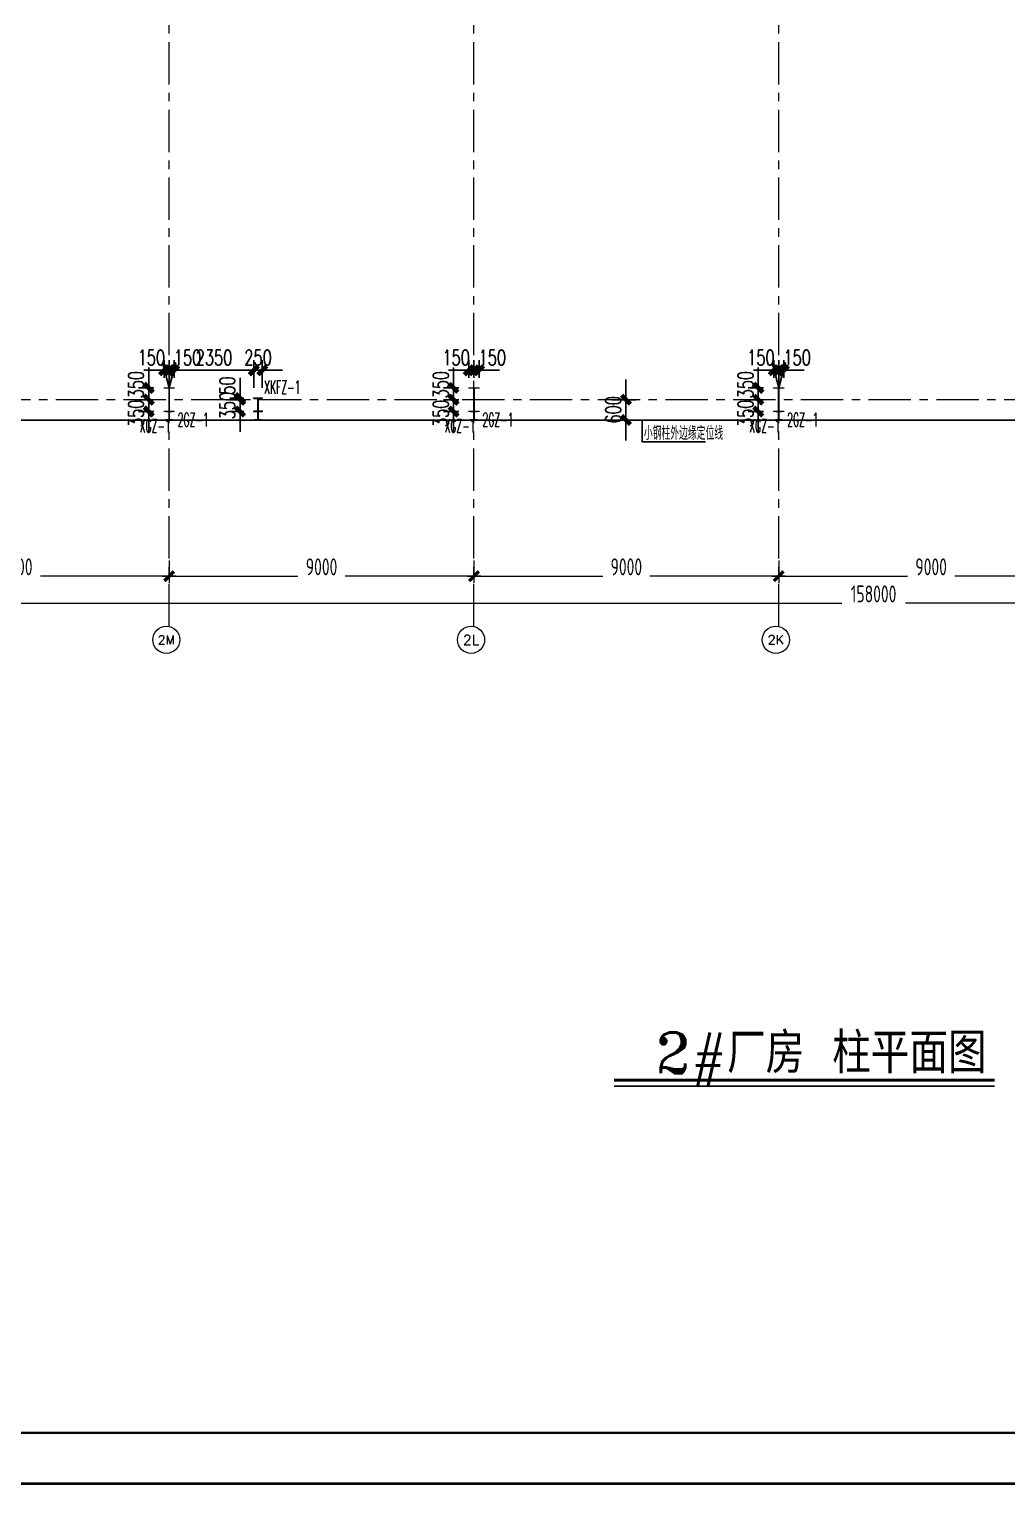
# Model space of a CAD drawing. Extents: x -1201378 to 2367219, y -619313 to 244905.
# Drawn here: x 113106 to 141979, y -96140 to -53156 of the extents above; entities that cross this region are included whole.
import ezdxf
from ezdxf.enums import TextEntityAlignment as Align

# ---------------------------------------------------------------- set-up
doc = ezdxf.new("R2010")
doc.units = 0
doc.header["$LTSCALE"] = 1000
doc.linetypes.add('CENTER', pattern=[2, 1.25, -0.25, 0.25, -0.25])
doc.linetypes.add('HIDDEN', pattern=[0.375, 0.25, -0.125])
doc.layers.get('0').update_dxf_attribs({"linetype": 'CONTINUOUS'})
doc.layers.get('Defpoints').update_dxf_attribs({"linetype": 'CONTINUOUS'})
for name, color, linetype in [('0-cxFrame', 155, 'CONTINUOUS'), ('A-AXIS-DP', 126, 'CONTINUOUS'), ('S-CJGC', 5, 'CONTINUOUS'), ('S-DIMZ', 115, 'CONTINUOUS'), ('S-SGJ', 21, 'CONTINUOUS'), ('S-SHAPE2', 165, 'HIDDEN'), ('S-TEXT', 21, 'CONTINUOUS')]:
    doc.layers.add(name, color=color, linetype=linetype)
for name, color, linetype, lineweight in [('0-cxText', 131, 'CONTINUOUS', 25), ('S-axis', 111, 'CONTINUOUS', 0), ('S-col', 2, 'CONTINUOUS', 0), ('S-dote', 5, 'CENTER', 0)]:
    doc.layers.add(name, color=color, linetype=linetype, lineweight=lineweight)
doc.styles.add('_TCH_AXIS', font='COMPLEX', dxfattribs={"bigfont": 'GBCBIG'})
doc.styles.add('cx_tuming', font='simhei.ttf')
doc.styles.add('cx_tuqian1', font='')
doc.styles.add('SS1', font='tj-romans1.shx', dxfattribs={"width": 0.7, "bigfont": 'tj-hztxt1.shx'})
doc.styles.add('TKZ1', font='tjromant.shx', dxfattribs={"width": 0.7, "bigfont": 'tjhts.shx'})
doc.styles.add('TSSD_Dimension', font='tssdeng.shx', dxfattribs={"width": 0.7, "bigfont": 'hztxt.shx'})
doc.styles.add('黑体', font='simhei.ttf', dxfattribs={"width": 0.8})
doc.styles.get('cx_tuqian1').set_extended_font_data('SimSun')
doc.dimstyles.new('S-150-ARCHI', dxfattribs={"dimscale": 150, "dimtxt": 3, "dimasz": 2, "dimexe": 2, "dimexo": 2, "dimgap": 1, "dimtad": 1, "dimdec": 0, "dimzin": 0, "dimdsep": 46, "dimtxsty": 'SS1', "dimblk1": 'TT', "dimblk2": 'TT', "dimsah": 1, "dimcen": 1, "dimclrd": 256, "dimclre": 256, "dimclrt": 256, "dimadec": 0, "dimazin": 0, "dimtfac": 1, "dimtdec": 0, "dimtix": 1, "dimtmove": 2, "dimatfit": 0, "dimldrblk": 'TT', "dimfxl": 2, "dimtolj": 1, "dimtzin": 0, "dimarcsym": 0})
doc.dimstyles.new('TSSD_200_200', dxfattribs={"dimtxt": 500, "dimasz": 200, "dimexe": 200, "dimexo": 500, "dimgap": 200, "dimtad": 1, "dimdec": 0, "dimzin": 0, "dimdsep": 46, "dimtxsty": 'TSSD_Dimension', "dimblk": 'ARCHTICK', "dimcen": 0, "dimdle": 200, "dimclrt": 7, "dimadec": 0, "dimazin": 0, "dimtfac": 1, "dimtdec": 0, "dimtix": 1, "dimtmove": 2, "dimatfit": 3, "dimfxl": 1, "dimtolj": 1, "dimtzin": 0, "dimarcsym": 0})

# ---------------------------------------------------------------- blocks, each defined once
blk = doc.blocks.new('_ArchTick')
at = {"color": 0, "linetype": 'ByBlock', "const_width": 0.5}
blk.add_lwpolyline([(-0.71, -0.71), (0.71, 0.71)], dxfattribs=at)
blk = doc.blocks.new('*D72')
at = {"layer": 'Defpoints', "color": 0, "transparency": 16777216}
for p in [(-191758, -268348), (-182758, -268348), (-182758, -269308)]:
    blk.add_point(p, dxfattribs=at)
at = {"layer": 'S-axis', "color": 0, "lineweight": -2, "transparency": 16777216}
for p, q in [((-191758, -268848), (-191758, -269508)), ((-182758, -268848), (-182758, -269508)), ((-191958, -269308), (-187957, -269308)), ((-182558, -269308), (-186560, -269308))]:
    blk.add_line(p, q, dxfattribs=at)
at = {"layer": 'S-axis', "color": 0, "lineweight": -2, "transparency": 16777216, "xscale": 200, "yscale": 200, "zscale": 200, "rotation": 180}
blk.add_blockref('_ArchTick', (-191758, -269308), dxfattribs=at)
at = {"layer": 'S-axis', "color": 0, "lineweight": -2, "transparency": 16777216, "xscale": 200, "yscale": 200, "zscale": 200}
blk.add_blockref('_ArchTick', (-182758, -269308), dxfattribs=at)
at = {"layer": 'S-axis', "color": 7, "transparency": 16777216, "insert": (-187258, -269033), "char_height": 500, "attachment_point": 5, "style": 'TSSD_Dimension'}
blk.add_mtext('\\A1;9000', dxfattribs=at)
blk = doc.blocks.new('*D73')
at = {"layer": 'Defpoints', "color": 0, "transparency": 16777216}
for p in [(-182758, -268348), (-173758, -268348), (-173758, -269308)]:
    blk.add_point(p, dxfattribs=at)
at = {"layer": 'S-axis', "color": 0, "lineweight": -2, "transparency": 16777216}
for p, q in [((-182758, -268848), (-182758, -269508)), ((-173758, -268848), (-173758, -269508)), ((-182958, -269308), (-178957, -269308)), ((-173558, -269308), (-177560, -269308))]:
    blk.add_line(p, q, dxfattribs=at)
at = {"layer": 'S-axis', "color": 0, "lineweight": -2, "transparency": 16777216, "xscale": 200, "yscale": 200, "zscale": 200, "rotation": 180}
blk.add_blockref('_ArchTick', (-182758, -269308), dxfattribs=at)
at = {"layer": 'S-axis', "color": 0, "lineweight": -2, "transparency": 16777216, "xscale": 200, "yscale": 200, "zscale": 200}
blk.add_blockref('_ArchTick', (-173758, -269308), dxfattribs=at)
at = {"layer": 'S-axis', "color": 7, "transparency": 16777216, "insert": (-178258, -269033), "char_height": 500, "attachment_point": 5, "style": 'TSSD_Dimension'}
blk.add_mtext('\\A1;9000', dxfattribs=at)
blk = doc.blocks.new('*D74')
at = {"layer": 'Defpoints', "color": 0, "transparency": 16777216}
for p in [(-173758, -268348), (-164758, -268348), (-164758, -269308)]:
    blk.add_point(p, dxfattribs=at)
at = {"layer": 'S-axis', "color": 0, "lineweight": -2, "transparency": 16777216}
for p, q in [((-173758, -268848), (-173758, -269508)), ((-164758, -268848), (-164758, -269508)), ((-173958, -269308), (-169957, -269308)), ((-164558, -269308), (-168560, -269308))]:
    blk.add_line(p, q, dxfattribs=at)
at = {"layer": 'S-axis', "color": 0, "lineweight": -2, "transparency": 16777216, "xscale": 200, "yscale": 200, "zscale": 200, "rotation": 180}
blk.add_blockref('_ArchTick', (-173758, -269308), dxfattribs=at)
at = {"layer": 'S-axis', "color": 0, "lineweight": -2, "transparency": 16777216, "xscale": 200, "yscale": 200, "zscale": 200}
blk.add_blockref('_ArchTick', (-164758, -269308), dxfattribs=at)
at = {"layer": 'S-axis', "color": 7, "transparency": 16777216, "insert": (-169258, -269033), "char_height": 500, "attachment_point": 5, "style": 'TSSD_Dimension'}
blk.add_mtext('\\A1;9000', dxfattribs=at)
blk = doc.blocks.new('*D75')
at = {"layer": 'Defpoints', "color": 0, "transparency": 16777216}
for p in [(-164758, -268348), (-155758, -268348), (-155758, -269308)]:
    blk.add_point(p, dxfattribs=at)
at = {"layer": 'S-axis', "color": 0, "lineweight": -2, "transparency": 16777216}
for p, q in [((-164758, -268848), (-164758, -269508)), ((-155758, -268848), (-155758, -269508)), ((-164958, -269308), (-160957, -269308)), ((-155558, -269308), (-159560, -269308))]:
    blk.add_line(p, q, dxfattribs=at)
at = {"layer": 'S-axis', "color": 0, "lineweight": -2, "transparency": 16777216, "xscale": 200, "yscale": 200, "zscale": 200, "rotation": 180}
blk.add_blockref('_ArchTick', (-164758, -269308), dxfattribs=at)
at = {"layer": 'S-axis', "color": 0, "lineweight": -2, "transparency": 16777216, "xscale": 200, "yscale": 200, "zscale": 200}
blk.add_blockref('_ArchTick', (-155758, -269308), dxfattribs=at)
at = {"layer": 'S-axis', "color": 7, "transparency": 16777216, "insert": (-160258, -269033), "char_height": 500, "attachment_point": 5, "style": 'TSSD_Dimension'}
blk.add_mtext('\\A1;9000', dxfattribs=at)
blk = doc.blocks.new('*D92')
at = {"layer": 'Defpoints', "color": 0, "transparency": 16777216}
for p in [(-240958, -268448), (-82958, -268448), (-82958, -270108)]:
    blk.add_point(p, dxfattribs=at)
at = {"layer": 'S-axis', "color": 0, "lineweight": -2, "transparency": 16777216}
for p, q in [((-240958, -268948), (-240958, -270308)), ((-82958, -268948), (-82958, -270308)), ((-241158, -270108), (-162899, -270108)), ((-82758, -270108), (-161018, -270108))]:
    blk.add_line(p, q, dxfattribs=at)
at = {"layer": 'S-axis', "color": 0, "lineweight": -2, "transparency": 16777216, "xscale": 200, "yscale": 200, "zscale": 200, "rotation": 180}
blk.add_blockref('_ArchTick', (-240958, -270108), dxfattribs=at)
at = {"layer": 'S-axis', "color": 0, "lineweight": -2, "transparency": 16777216, "xscale": 200, "yscale": 200, "zscale": 200}
blk.add_blockref('_ArchTick', (-82958, -270108), dxfattribs=at)
at = {"layer": 'S-axis', "color": 7, "transparency": 16777216, "insert": (-161958, -269833), "char_height": 500, "attachment_point": 5, "style": 'TSSD_Dimension'}
blk.add_mtext('\\A1;158000', dxfattribs=at)
blk = doc.blocks.new('nt66')
at = {"layer": 'S-col'}
blk.add_lwpolyline([(-195790, 766820), (-195490, 766820), (-195490, 766808), (-195636, 766808), (-195636, 766132), (-195490, 766132), (-195490, 766120), (-195790, 766120), (-195790, 766132), (-195644, 766132), (-195644, 766808), (-195790, 766808)], close=True, dxfattribs=at)
blk = doc.blocks.new('33333')
for p in [(-32214, -126400), (-23214, -126400), (-14214, -126400)]:
    blk.add_blockref('nt66', p)
blk = doc.blocks.new('TK22.A0 L(Dragon)')
at = {"layer": '0-cxFrame', "color": 7, "const_width": 0.5}
blk.add_lwpolyline([(0, 0), (-1486, 0), (-1486, 841), (0, 841)], close=True, dxfattribs=at)
at = {"layer": '0-cxFrame', "const_width": 0.5}
blk.add_lwpolyline([(-80, 10), (-1466, 10), (-1466, 831), (-80, 831)], close=True, dxfattribs=at)
at = {"style": '黑体', "flags": 4}
blk.add_attdef('图幅', text='', height=3.3, dxfattribs=at).set_placement((-40, 3), align=Align.RIGHT)
at = {"layer": '0-cxText', "flags": 4}
for tag, height, style, p in [('建设单位', 3.5, 'cx_tuming', (-45, 240)), ('项目名称', 3.5, 'cx_tuming', (-45, 210)), ('子项名称', 3.5, 'cx_tuming', (-45, 180)), ('工程编号', 3.3, 'cx_tuqian1', (-35, 165)), ('图名1', 3.5, 'cx_tuming', (-45, 87)), ('图名2', 3.5, 'cx_tuming', (-45, 79)), ('图名3', 3.5, 'cx_tuming', (-45, 71)), ('出图日期', 3.3, 'cx_tuqian1', (-39, 60)), ('专业', 3.3, 'cx_tuqian1', (-55, 52)), ('图号', 3.3, 'cx_tuqian1', (-55, 44)), ('版次', 3.3, 'cx_tuqian1', (-20, 44))]:
    blk.add_attdef(tag, text='', height=height, dxfattribs=dict(at, style=style)).set_placement(p, align=Align.MIDDLE)
at = {"layer": 'Defpoints', "color": 6, "flags": 4}
for tag, height, style, p in [('tufu', 3.3, '黑体', (-12, 12)), ('dwfname', 4, 'cx_tuqian1', (-80, 3))]:
    blk.add_attdef(tag, text='', height=height, dxfattribs=dict(at, style=style)).set_placement(p, align=Align.RIGHT)
blk = doc.blocks.new('TT')
blk.add_line((-0.97, 0), (0.97, 0))
at = {"const_width": 0.45}
blk.add_lwpolyline([(-0.44, -0.44), (0.44, 0.44)], dxfattribs=at)
blk = doc.blocks.new('*D4345')
at = {"layer": 'Defpoints', "color": 0, "transparency": 16777216}
for p in [(117242, -63230), (117242, -63748), (117392, -63748)]:
    blk.add_point(p, dxfattribs=at)
at = {"layer": 'S-DIMZ', "lineweight": -2, "transparency": 16777216}
for p, q in [((117242, -63448), (117242, -62930)), ((117392, -63448), (117392, -62930)), ((116942, -63230), (116642, -63230)), ((117392, -63230), (117242, -63230)), ((117692, -63230), (117992, -63230))]:
    blk.add_line(p, q, dxfattribs=at)
at = {"layer": 'S-DIMZ', "lineweight": -2, "transparency": 16777216, "xscale": 300, "yscale": 300, "zscale": 300}
blk.add_blockref('TT', (117242, -63230), dxfattribs=at)
at = {"layer": 'S-DIMZ', "lineweight": -2, "transparency": 16777216, "xscale": 300, "yscale": 300, "zscale": 300, "rotation": 180}
blk.add_blockref('TT', (117392, -63230), dxfattribs=at)
at = {"layer": 'S-DIMZ', "transparency": 16777216, "insert": (117785, -62855), "char_height": 450, "attachment_point": 5, "style": 'SS1'}
blk.add_mtext('\\A1;150', dxfattribs=at)
blk = doc.blocks.new('*D4346')
at = {"layer": 'Defpoints', "color": 0, "transparency": 16777216}
for p in [(117092, -63230), (117092, -63748), (117242, -63748)]:
    blk.add_point(p, dxfattribs=at)
at = {"layer": 'S-DIMZ', "lineweight": -2, "transparency": 16777216}
for p, q in [((117092, -63448), (117092, -62930)), ((117242, -63448), (117242, -62930)), ((116792, -63230), (116492, -63230)), ((117242, -63230), (117092, -63230)), ((117542, -63230), (117842, -63230))]:
    blk.add_line(p, q, dxfattribs=at)
at = {"layer": 'S-DIMZ', "lineweight": -2, "transparency": 16777216, "xscale": 300, "yscale": 300, "zscale": 300}
blk.add_blockref('TT', (117092, -63230), dxfattribs=at)
at = {"layer": 'S-DIMZ', "lineweight": -2, "transparency": 16777216, "xscale": 300, "yscale": 300, "zscale": 300, "rotation": 180}
blk.add_blockref('TT', (117242, -63230), dxfattribs=at)
at = {"layer": 'S-DIMZ', "transparency": 16777216, "insert": (116716, -62855), "char_height": 450, "attachment_point": 5, "style": 'SS1'}
blk.add_mtext('\\A1;150', dxfattribs=at)
blk = doc.blocks.new('*D4347')
at = {"layer": 'Defpoints', "color": 0, "transparency": 16777216}
for p in [(117092, -63748), (116638, -64098), (117092, -64098)]:
    blk.add_point(p, dxfattribs=at)
at = {"layer": 'S-DIMZ', "lineweight": -2, "transparency": 16777216}
for p, q in [((116638, -63448), (116638, -63148)), ((116792, -63748), (116338, -63748)), ((116638, -63748), (116638, -64098)), ((116792, -64098), (116338, -64098)), ((116638, -64398), (116638, -64698))]:
    blk.add_line(p, q, dxfattribs=at)
at = {"layer": 'S-DIMZ', "lineweight": -2, "transparency": 16777216, "xscale": 300, "yscale": 300, "zscale": 300}
for p, rotation in [((116638, -63748), 270), ((116638, -64098), 90)]:
    blk.add_blockref('TT', p, dxfattribs=dict(at, rotation=rotation))
at = {"layer": 'S-DIMZ', "transparency": 16777216, "insert": (116263, -63655), "char_height": 450, "attachment_point": 5, "rotation": 90, "style": 'SS1'}
blk.add_mtext('\\A1;350', dxfattribs=at)
blk = doc.blocks.new('*D4348')
at = {"layer": 'Defpoints', "color": 0, "transparency": 16777216}
for p in [(116638, -64448), (117092, -64098), (117092, -64448)]:
    blk.add_point(p, dxfattribs=at)
at = {"layer": 'S-DIMZ', "lineweight": -2, "transparency": 16777216}
for p, q in [((116638, -63798), (116638, -63498)), ((116792, -64098), (116338, -64098)), ((116792, -64448), (116338, -64448)), ((116638, -64098), (116638, -64448)), ((116638, -64748), (116638, -65048))]:
    blk.add_line(p, q, dxfattribs=at)
at = {"layer": 'S-DIMZ', "lineweight": -2, "transparency": 16777216, "xscale": 300, "yscale": 300, "zscale": 300}
for p, rotation in [((116638, -64098), 270), ((116638, -64448), 90)]:
    blk.add_blockref('TT', p, dxfattribs=dict(at, rotation=rotation))
at = {"layer": 'S-DIMZ', "transparency": 16777216, "insert": (116263, -64502), "char_height": 450, "attachment_point": 5, "rotation": 90, "style": 'SS1'}
blk.add_mtext('\\A1;350', dxfattribs=at)
blk = doc.blocks.new('*D4349')
at = {"layer": 'Defpoints', "color": 0, "transparency": 16777216}
for p in [(126242, -63230), (126242, -63748), (126392, -63748)]:
    blk.add_point(p, dxfattribs=at)
at = {"layer": 'S-DIMZ', "lineweight": -2, "transparency": 16777216}
for p, q in [((126242, -63448), (126242, -62930)), ((126392, -63448), (126392, -62930)), ((125942, -63230), (125642, -63230)), ((126392, -63230), (126242, -63230)), ((126692, -63230), (126992, -63230))]:
    blk.add_line(p, q, dxfattribs=at)
at = {"layer": 'S-DIMZ', "lineweight": -2, "transparency": 16777216, "xscale": 300, "yscale": 300, "zscale": 300}
blk.add_blockref('TT', (126242, -63230), dxfattribs=at)
at = {"layer": 'S-DIMZ', "lineweight": -2, "transparency": 16777216, "xscale": 300, "yscale": 300, "zscale": 300, "rotation": 180}
blk.add_blockref('TT', (126392, -63230), dxfattribs=at)
at = {"layer": 'S-DIMZ', "transparency": 16777216, "insert": (126785, -62855), "char_height": 450, "attachment_point": 5, "style": 'SS1'}
blk.add_mtext('\\A1;150', dxfattribs=at)
blk = doc.blocks.new('*D4350')
at = {"layer": 'Defpoints', "color": 0, "transparency": 16777216}
for p in [(126092, -63230), (126092, -63748), (126242, -63748)]:
    blk.add_point(p, dxfattribs=at)
at = {"layer": 'S-DIMZ', "lineweight": -2, "transparency": 16777216}
for p, q in [((126092, -63448), (126092, -62930)), ((126242, -63448), (126242, -62930)), ((125792, -63230), (125492, -63230)), ((126242, -63230), (126092, -63230)), ((126542, -63230), (126842, -63230))]:
    blk.add_line(p, q, dxfattribs=at)
at = {"layer": 'S-DIMZ', "lineweight": -2, "transparency": 16777216, "xscale": 300, "yscale": 300, "zscale": 300}
blk.add_blockref('TT', (126092, -63230), dxfattribs=at)
at = {"layer": 'S-DIMZ', "lineweight": -2, "transparency": 16777216, "xscale": 300, "yscale": 300, "zscale": 300, "rotation": 180}
blk.add_blockref('TT', (126242, -63230), dxfattribs=at)
at = {"layer": 'S-DIMZ', "transparency": 16777216, "insert": (125716, -62855), "char_height": 450, "attachment_point": 5, "style": 'SS1'}
blk.add_mtext('\\A1;150', dxfattribs=at)
blk = doc.blocks.new('*D4351')
at = {"layer": 'Defpoints', "color": 0, "transparency": 16777216}
for p in [(126092, -63748), (125638, -64098), (126092, -64098)]:
    blk.add_point(p, dxfattribs=at)
at = {"layer": 'S-DIMZ', "lineweight": -2, "transparency": 16777216}
for p, q in [((125638, -63448), (125638, -63148)), ((125792, -63748), (125338, -63748)), ((125638, -63748), (125638, -64098)), ((125792, -64098), (125338, -64098)), ((125638, -64398), (125638, -64698))]:
    blk.add_line(p, q, dxfattribs=at)
at = {"layer": 'S-DIMZ', "lineweight": -2, "transparency": 16777216, "xscale": 300, "yscale": 300, "zscale": 300}
for p, rotation in [((125638, -63748), 270), ((125638, -64098), 90)]:
    blk.add_blockref('TT', p, dxfattribs=dict(at, rotation=rotation))
at = {"layer": 'S-DIMZ', "transparency": 16777216, "insert": (125263, -63655), "char_height": 450, "attachment_point": 5, "rotation": 90, "style": 'SS1'}
blk.add_mtext('\\A1;350', dxfattribs=at)
blk = doc.blocks.new('*D4352')
at = {"layer": 'Defpoints', "color": 0, "transparency": 16777216}
for p in [(125638, -64448), (126092, -64098), (126092, -64448)]:
    blk.add_point(p, dxfattribs=at)
at = {"layer": 'S-DIMZ', "lineweight": -2, "transparency": 16777216}
for p, q in [((125638, -63798), (125638, -63498)), ((125792, -64098), (125338, -64098)), ((125792, -64448), (125338, -64448)), ((125638, -64098), (125638, -64448)), ((125638, -64748), (125638, -65048))]:
    blk.add_line(p, q, dxfattribs=at)
at = {"layer": 'S-DIMZ', "lineweight": -2, "transparency": 16777216, "xscale": 300, "yscale": 300, "zscale": 300}
for p, rotation in [((125638, -64098), 270), ((125638, -64448), 90)]:
    blk.add_blockref('TT', p, dxfattribs=dict(at, rotation=rotation))
at = {"layer": 'S-DIMZ', "transparency": 16777216, "insert": (125263, -64502), "char_height": 450, "attachment_point": 5, "rotation": 90, "style": 'SS1'}
blk.add_mtext('\\A1;350', dxfattribs=at)
blk = doc.blocks.new('*D4353')
at = {"layer": 'Defpoints', "color": 0, "transparency": 16777216}
for p in [(135242, -63230), (135242, -63748), (135392, -63748)]:
    blk.add_point(p, dxfattribs=at)
at = {"layer": 'S-DIMZ', "lineweight": -2, "transparency": 16777216}
for p, q in [((135242, -63448), (135242, -62930)), ((135392, -63448), (135392, -62930)), ((134942, -63230), (134642, -63230)), ((135392, -63230), (135242, -63230)), ((135692, -63230), (135992, -63230))]:
    blk.add_line(p, q, dxfattribs=at)
at = {"layer": 'S-DIMZ', "lineweight": -2, "transparency": 16777216, "xscale": 300, "yscale": 300, "zscale": 300}
blk.add_blockref('TT', (135242, -63230), dxfattribs=at)
at = {"layer": 'S-DIMZ', "lineweight": -2, "transparency": 16777216, "xscale": 300, "yscale": 300, "zscale": 300, "rotation": 180}
blk.add_blockref('TT', (135392, -63230), dxfattribs=at)
at = {"layer": 'S-DIMZ', "transparency": 16777216, "insert": (135785, -62855), "char_height": 450, "attachment_point": 5, "style": 'SS1'}
blk.add_mtext('\\A1;150', dxfattribs=at)
blk = doc.blocks.new('*D4354')
at = {"layer": 'Defpoints', "color": 0, "transparency": 16777216}
for p in [(135092, -63230), (135092, -63748), (135242, -63748)]:
    blk.add_point(p, dxfattribs=at)
at = {"layer": 'S-DIMZ', "lineweight": -2, "transparency": 16777216}
for p, q in [((135092, -63448), (135092, -62930)), ((135242, -63448), (135242, -62930)), ((134792, -63230), (134492, -63230)), ((135242, -63230), (135092, -63230)), ((135542, -63230), (135842, -63230))]:
    blk.add_line(p, q, dxfattribs=at)
at = {"layer": 'S-DIMZ', "lineweight": -2, "transparency": 16777216, "xscale": 300, "yscale": 300, "zscale": 300}
blk.add_blockref('TT', (135092, -63230), dxfattribs=at)
at = {"layer": 'S-DIMZ', "lineweight": -2, "transparency": 16777216, "xscale": 300, "yscale": 300, "zscale": 300, "rotation": 180}
blk.add_blockref('TT', (135242, -63230), dxfattribs=at)
at = {"layer": 'S-DIMZ', "transparency": 16777216, "insert": (134716, -62855), "char_height": 450, "attachment_point": 5, "style": 'SS1'}
blk.add_mtext('\\A1;150', dxfattribs=at)
blk = doc.blocks.new('*D4355')
at = {"layer": 'Defpoints', "color": 0, "transparency": 16777216}
for p in [(135092, -63748), (134638, -64098), (135092, -64098)]:
    blk.add_point(p, dxfattribs=at)
at = {"layer": 'S-DIMZ', "lineweight": -2, "transparency": 16777216}
for p, q in [((134638, -63448), (134638, -63148)), ((134792, -63748), (134338, -63748)), ((134638, -63748), (134638, -64098)), ((134792, -64098), (134338, -64098)), ((134638, -64398), (134638, -64698))]:
    blk.add_line(p, q, dxfattribs=at)
at = {"layer": 'S-DIMZ', "lineweight": -2, "transparency": 16777216, "xscale": 300, "yscale": 300, "zscale": 300}
for p, rotation in [((134638, -63748), 270), ((134638, -64098), 90)]:
    blk.add_blockref('TT', p, dxfattribs=dict(at, rotation=rotation))
at = {"layer": 'S-DIMZ', "transparency": 16777216, "insert": (134263, -63655), "char_height": 450, "attachment_point": 5, "rotation": 90, "style": 'SS1'}
blk.add_mtext('\\A1;350', dxfattribs=at)
blk = doc.blocks.new('*D4356')
at = {"layer": 'Defpoints', "color": 0, "transparency": 16777216}
for p in [(134638, -64448), (135092, -64098), (135092, -64448)]:
    blk.add_point(p, dxfattribs=at)
at = {"layer": 'S-DIMZ', "lineweight": -2, "transparency": 16777216}
for p, q in [((134638, -63798), (134638, -63498)), ((134792, -64098), (134338, -64098)), ((134792, -64448), (134338, -64448)), ((134638, -64098), (134638, -64448)), ((134638, -64748), (134638, -65048))]:
    blk.add_line(p, q, dxfattribs=at)
at = {"layer": 'S-DIMZ', "lineweight": -2, "transparency": 16777216, "xscale": 300, "yscale": 300, "zscale": 300}
for p, rotation in [((134638, -64098), 270), ((134638, -64448), 90)]:
    blk.add_blockref('TT', p, dxfattribs=dict(at, rotation=rotation))
at = {"layer": 'S-DIMZ', "transparency": 16777216, "insert": (134263, -64502), "char_height": 450, "attachment_point": 5, "rotation": 90, "style": 'SS1'}
blk.add_mtext('\\A1;350', dxfattribs=at)
blk = doc.blocks.new('*D6480')
at = {"layer": 'Defpoints', "color": 0, "transparency": 16777216}
for p in [(130012, -64098), (130730, -64098), (130012, -64698)]:
    blk.add_point(p, dxfattribs=at)
at = {"layer": 'S-SGJ', "lineweight": -2, "transparency": 16777216}
for p, q in [((130730, -63798), (130730, -63498)), ((130312, -64098), (131030, -64098)), ((130730, -64698), (130730, -64098)), ((130312, -64698), (131030, -64698)), ((130730, -64998), (130730, -65298))]:
    blk.add_line(p, q, dxfattribs=at)
at = {"layer": 'S-SGJ', "lineweight": -2, "transparency": 16777216, "xscale": 300, "yscale": 300, "zscale": 300}
for p, rotation in [((130730, -64098), 270), ((130730, -64698), 90)]:
    blk.add_blockref('TT', p, dxfattribs=dict(at, rotation=rotation))
at = {"layer": 'S-SGJ', "transparency": 16777216, "insert": (130355, -64398), "char_height": 450, "attachment_point": 5, "rotation": 90, "style": 'SS1'}
blk.add_mtext('\\A1;600', dxfattribs=at)
blk = doc.blocks.new('S-CJGC')
at = {"layer": 'S-CJGC'}
for p, q in [((-131, -119), (0, 381)), ((131, -119), (0, 381)), ((0, 381), (0, 0)), ((0, 0), (-131, -119)), ((0, 0), (131, -119))]:
    blk.add_line(p, q, dxfattribs=at)
blk.add_solid([(131, -119), (0, 0), (0, 381)], dxfattribs=at)
blk = doc.blocks.new('*D6722')
at = {"layer": 'Defpoints', "color": 0, "transparency": 16777216}
for p in [(119742, -63230), (117392, -63748), (119742, -64048)]:
    blk.add_point(p, dxfattribs=at)
at = {"layer": 'S-DIMZ', "lineweight": -2, "transparency": 16777216}
for p, q in [((117392, -63448), (117392, -62930)), ((119742, -63748), (119742, -62930)), ((117692, -63230), (119442, -63230))]:
    blk.add_line(p, q, dxfattribs=at)
at = {"layer": 'S-DIMZ', "lineweight": -2, "transparency": 16777216, "xscale": 300, "yscale": 300, "zscale": 300, "rotation": 180}
blk.add_blockref('TT', (117392, -63230), dxfattribs=at)
at = {"layer": 'S-DIMZ', "lineweight": -2, "transparency": 16777216, "xscale": 300, "yscale": 300, "zscale": 300}
blk.add_blockref('TT', (119742, -63230), dxfattribs=at)
at = {"layer": 'S-DIMZ', "transparency": 16777216, "insert": (118567, -62855), "char_height": 450, "attachment_point": 5, "style": 'SS1'}
blk.add_mtext('\\A1;2350', dxfattribs=at)
blk = doc.blocks.new('*D6723')
at = {"layer": 'Defpoints', "color": 0, "transparency": 16777216}
for p in [(119992, -63230), (119742, -64048), (119992, -64048)]:
    blk.add_point(p, dxfattribs=at)
at = {"layer": 'S-DIMZ', "lineweight": -2, "transparency": 16777216}
for p, q in [((119742, -63748), (119742, -62930)), ((119992, -63748), (119992, -62930)), ((119442, -63230), (119142, -63230)), ((119742, -63230), (119992, -63230)), ((120292, -63230), (120592, -63230))]:
    blk.add_line(p, q, dxfattribs=at)
at = {"layer": 'S-DIMZ', "lineweight": -2, "transparency": 16777216, "xscale": 300, "yscale": 300, "zscale": 300}
blk.add_blockref('TT', (119742, -63230), dxfattribs=at)
at = {"layer": 'S-DIMZ', "lineweight": -2, "transparency": 16777216, "xscale": 300, "yscale": 300, "zscale": 300, "rotation": 180}
blk.add_blockref('TT', (119992, -63230), dxfattribs=at)
at = {"layer": 'S-DIMZ', "transparency": 16777216, "insert": (119867, -62855), "char_height": 450, "attachment_point": 5, "style": 'SS1'}
blk.add_mtext('\\A1;250', dxfattribs=at)
blk = doc.blocks.new('*D6724')
at = {"layer": 'Defpoints', "color": 0, "transparency": 16777216}
for p in [(119335, -64098), (119742, -64048), (119742, -64098)]:
    blk.add_point(p, dxfattribs=at)
at = {"layer": 'S-DIMZ', "lineweight": -2, "transparency": 16777216}
for p, q in [((119335, -63748), (119335, -63448)), ((119442, -64048), (119035, -64048)), ((119442, -64098), (119035, -64098)), ((119335, -64048), (119335, -64098)), ((119335, -64398), (119335, -64698))]:
    blk.add_line(p, q, dxfattribs=at)
at = {"layer": 'S-DIMZ', "lineweight": -2, "transparency": 16777216, "xscale": 300, "yscale": 300, "zscale": 300}
for p, rotation in [((119335, -64048), 270), ((119335, -64098), 90)]:
    blk.add_blockref('TT', p, dxfattribs=dict(at, rotation=rotation))
at = {"layer": 'S-DIMZ', "transparency": 16777216, "insert": (118960, -63681), "char_height": 450, "attachment_point": 5, "rotation": 90, "style": 'SS1'}
blk.add_mtext('\\A1;50', dxfattribs=at)
blk = doc.blocks.new('*D6725')
at = {"layer": 'Defpoints', "color": 0, "transparency": 16777216}
for p in [(119335, -64448), (119742, -64098), (119742, -64448)]:
    blk.add_point(p, dxfattribs=at)
at = {"layer": 'S-DIMZ', "lineweight": -2, "transparency": 16777216}
for p, q in [((119335, -63798), (119335, -63498)), ((119442, -64098), (119035, -64098)), ((119442, -64448), (119035, -64448)), ((119335, -64098), (119335, -64448)), ((119335, -64748), (119335, -65048))]:
    blk.add_line(p, q, dxfattribs=at)
at = {"layer": 'S-DIMZ', "lineweight": -2, "transparency": 16777216, "xscale": 300, "yscale": 300, "zscale": 300}
for p, rotation in [((119335, -64098), 270), ((119335, -64448), 90)]:
    blk.add_blockref('TT', p, dxfattribs=dict(at, rotation=rotation))
at = {"layer": 'S-DIMZ', "transparency": 16777216, "insert": (118960, -64273), "char_height": 450, "attachment_point": 5, "rotation": 90, "style": 'SS1'}
blk.add_mtext('\\A1;350', dxfattribs=at)
blk = doc.blocks.new('2#轴网')
at = {"layer": 'S-axis'}
for centre in [(-182843.4, -271187), (-173843.4, -271187), (-164843.4, -271187)]:
    blk.add_circle(centre, 400, dxfattribs=at)
at = {"layer": 'S-dote'}
for p, q in [((-182758.5, -270787), (-182758.5, -175298.2)), ((-173758.5, -270787), (-173758.5, -175298.2)), ((-164758.5, -270787), (-164758.5, -175298.2)), ((-74854.3, -264098.2), (-251154.3, -264098.2))]:
    blk.add_line(p, q, dxfattribs=at)
at = {"layer": 'S-axis', "style": '_TCH_AXIS'}
for s, height, p, p2 in [('2M', 255.29, (-183092.6, -271314.7), (-182594.2, -271314.7)), ('2L', 288.12, (-174083.5, -271331.1), (-173603.3, -271331.1)), ('2K', 265.5, (-165089.9, -271319.8), (-164596.8, -271319.8))]:
    blk.add_text(s, height=height, dxfattribs=at).set_placement(p, p2, align=Align.FIT)
at = {"layer": 'S-axis'}
for base, p1, p2, picture, middle in [((-82958.5, -270108.2), (-240958.5, -268448.2), (-82958.5, -268448.2), '*D92', (-161958.5, -269833.2)), ((-182758.5, -269308.2), (-191758.5, -268348.2), (-182758.5, -268348.2), '*D72', (-187258.5, -269033.2)), ((-173758.5, -269308.2), (-182758.5, -268348.2), (-173758.5, -268348.2), '*D73', (-178258.5, -269033.2)), ((-164758.5, -269308.2), (-173758.5, -268348.2), (-164758.5, -268348.2), '*D74', (-169258.5, -269033.2)), ((-155758.5, -269308.2), (-164758.5, -268348.2), (-155758.5, -268348.2), '*D75', (-160258.5, -269033.2))]:
    dim = blk.add_linear_dim(base=base, p1=p1, p2=p2, angle=0, dimstyle='TSSD_200_200', dxfattribs=at)
    dim.commit()
    dim.dimension.update_dxf_attribs({"geometry": picture, "text_midpoint": middle, "dimtype": 161})

msp = doc.modelspace()

# ---------------------------------------------------------------- linework, layer by layer
at = {"layer": 'A-AXIS-DP', "color": 1, "ltscale": 10000}
msp.add_lwpolyline([(119741.5, -64436.2), (119741.5, -64448.2), (119991.5, -64448.2), (119991.5, -64436.2), (119870.5, -64436.2), (119870.5, -64060.2), (119991.5, -64060.2), (119991.5, -64048.2), (119741.5, -64048.2), (119741.5, -64060.2), (119862.5, -64060.2), (119862.5, -64436.2)], close=True, dxfattribs=at)
at = {"layer": 'S-col'}
for points in [[(117341.5, -64698.2), (117141.5, -64698.2), (117141.5, -64686.2), (117237.5, -64686.2), (117237.5, -64460.2), (117141.5, -64460.2), (117141.5, -64448.2), (117341.5, -64448.2), (117341.5, -64460.2), (117245.5, -64460.2), (117245.5, -64686.2), (117341.5, -64686.2)], [(126341.5, -64698.2), (126141.5, -64698.2), (126141.5, -64686.2), (126237.5, -64686.2), (126237.5, -64460.2), (126141.5, -64460.2), (126141.5, -64448.2), (126341.5, -64448.2), (126341.5, -64460.2), (126245.5, -64460.2), (126245.5, -64686.2), (126341.5, -64686.2)], [(135341.5, -64698.2), (135141.5, -64698.2), (135141.5, -64686.2), (135237.5, -64686.2), (135237.5, -64460.2), (135141.5, -64460.2), (135141.5, -64448.2), (135341.5, -64448.2), (135341.5, -64460.2), (135245.5, -64460.2), (135245.5, -64686.2), (135341.5, -64686.2)]]:
    msp.add_lwpolyline(points, close=True, dxfattribs=at)
at = {"layer": 'S-col', "color": 3}
msp.add_lwpolyline([(119766.5, -64448.2), (119966.5, -64448.2), (119966.5, -64460.2), (119870.5, -64460.2), (119870.5, -64686.2), (119966.5, -64686.2), (119966.5, -64698.2), (119766.5, -64698.2), (119766.5, -64686.2), (119862.5, -64686.2), (119862.5, -64460.2), (119766.5, -64460.2)], close=True, dxfattribs=at)
at = {"layer": 'S-SGJ'}
msp.add_lwpolyline([(133076.9, -65339.5), (131204.7, -65339.5), (131204.7, -64707.2)], dxfattribs=at)
at = {"layer": 'S-SHAPE2', "ltscale": 2, "const_width": 50}
msp.add_lwpolyline([(216991.5, -39196.8), (216991.5, -64698.2), (59091.5, -64698.2), (59091.5, -47113.7), (80543.5, 19001.8), (216991.5, 19001.8), (216991.5, 10151.8)], dxfattribs=at)
at = {"layer": 'S-TEXT'}
msp.add_line((130379, -84365.9), (141614.2, -84365.9), dxfattribs=at)
at = {"layer": 'S-TEXT', "const_width": 90}
msp.add_lwpolyline([(130379, -84185.9), (141619.7, -84185.9)], dxfattribs=at)

# ---------------------------------------------------------------- block references
at = {"layer": '0-cxFrame', "xscale": 150, "yscale": 150, "zscale": 150}
msp.add_blockref('TK22.A0 L(Dragon)', (249426.9, -96102.2), dxfattribs=at)
at = {"layer": 'S-axis'}
msp.add_blockref('2#轴网', (300000, 200000), dxfattribs=at)
at = {"layer": 'S-CJGC', "xscale": -1.5, "yscale": 1.5, "zscale": 1.5, "rotation": 180}
for p in [(117241.5, -63176.5), (135241.5, -63176.5)]:
    msp.add_blockref('S-CJGC', p, dxfattribs=at)
at = {"layer": 'S-col'}
msp.add_blockref('33333', (345095.7, -704168.2), dxfattribs=at)

# ---------------------------------------------------------------- texts
at = {"layer": 'S-SGJ', "style": 'SS1', "width": 0.5}
for s, p in [('XKFZ-1', (120045.3, -63728.6)), ('XGZ-1', (116371.6, -64870.3)), ('2GZ-1', (117492.2, -64687.1)), ('XGZ-1', (125371.6, -64870.3)), ('2GZ-1', (126492.2, -64687.1)), ('小钢柱外边缘定位线', (131260.2, -65084.5)), ('XGZ-1', (134371.6, -64870.3)), ('2GZ-1', (135492.2, -64687.1))]:
    msp.add_text(s, height=400, dxfattribs=at).set_placement(p, align=Align.MIDDLE_LEFT)
at = {"layer": 'S-TEXT', "style": 'TKZ1'}
msp.add_text('2#厂房 柱平面图', height=1200, dxfattribs=at).set_placement((141379.4, -83984.9), align=Align.RIGHT)

# ---------------------------------------------------------------- dimensions: what is measured, and where the dimension line sits
at = {"layer": 'S-DIMZ'}
for base, p1, p2, picture, middle in [((117091.5, -63230.4), (117241.5, -63748.2), (117091.5, -63748.2), '*D4346', (116716, -62855.4)), ((117241.5, -63230.4), (117391.5, -63748.2), (117241.5, -63748.2), '*D4345', (117784.5, -62855.4)), ((126091.5, -63230.4), (126241.5, -63748.2), (126091.5, -63748.2), '*D4350', (125716, -62855.4)), ((126241.5, -63230.4), (126391.5, -63748.2), (126241.5, -63748.2), '*D4349', (126784.5, -62855.4)), ((135091.5, -63230.4), (135241.5, -63748.2), (135091.5, -63748.2), '*D4354', (134716, -62855.4)), ((135241.5, -63230.4), (135391.5, -63748.2), (135241.5, -63748.2), '*D4353', (135784.5, -62855.4))]:
    dim = msp.add_linear_dim(base=base, p1=p1, p2=p2, dimstyle='S-150-ARCHI', dxfattribs=at)
    dim.commit()
    dim.dimension.update_dxf_attribs({"geometry": picture, "text_midpoint": middle, "dimtype": 160})
for base, p1, p2, picture, middle in [((119741.5, -63230.4), (117391.5, -63748.2), (119741.5, -64048.2), '*D6722', (118566.5, -62855.4)), ((119991.5, -63230.4), (119741.5, -64048.2), (119991.5, -64048.2), '*D6723', (119866.5, -62855.4))]:
    dim = msp.add_linear_dim(base=base, p1=p1, p2=p2, dimstyle='S-150-ARCHI', dxfattribs=at)
    dim.commit()
    dim.dimension.update_dxf_attribs({"geometry": picture, "text_midpoint": middle})
for base, p1, p2, picture, middle in [((116638.4, -64098.2), (117091.5, -63748.2), (117091.5, -64098.2), '*D4347', (116263.4, -63655.2)), ((125638.4, -64098.2), (126091.5, -63748.2), (126091.5, -64098.2), '*D4351', (125263.4, -63655.2)), ((134638.4, -64098.2), (135091.5, -63748.2), (135091.5, -64098.2), '*D4355', (134263.4, -63655.2)), ((116638.4, -64448.2), (117091.5, -64098.2), (117091.5, -64448.2), '*D4348', (116263.4, -64502.1)), ((119335.3, -64098.2), (119741.5, -64048.2), (119741.5, -64098.2), '*D6724', (118960.3, -63680.8)), ((125638.4, -64448.2), (126091.5, -64098.2), (126091.5, -64448.2), '*D4352', (125263.4, -64502.1)), ((134638.4, -64448.2), (135091.5, -64098.2), (135091.5, -64448.2), '*D4356', (134263.4, -64502.1))]:
    dim = msp.add_linear_dim(base=base, p1=p1, p2=p2, angle=90, dimstyle='S-150-ARCHI', dxfattribs=at)
    dim.commit()
    dim.dimension.update_dxf_attribs({"geometry": picture, "text_midpoint": middle, "dimtype": 160})
dim = msp.add_linear_dim(base=(119335.3, -64448.2), p1=(119741.5, -64098.2), p2=(119741.5, -64448.2), angle=90, dimstyle='S-150-ARCHI', dxfattribs=at)
dim.commit()
dim.dimension.update_dxf_attribs({"geometry": '*D6725', "text_midpoint": (118960.3, -64273.2)})
at = {"layer": 'S-SGJ'}
dim = msp.add_linear_dim(base=(130729.5, -64098.2), p1=(130011.7, -64698.2), p2=(130011.7, -64098.2), angle=90, dimstyle='S-150-ARCHI', dxfattribs=at)
dim.commit()
dim.dimension.update_dxf_attribs({"geometry": '*D6480', "text_midpoint": (130354.5, -64398.2)})

doc.saveas('drawing.dxf')
